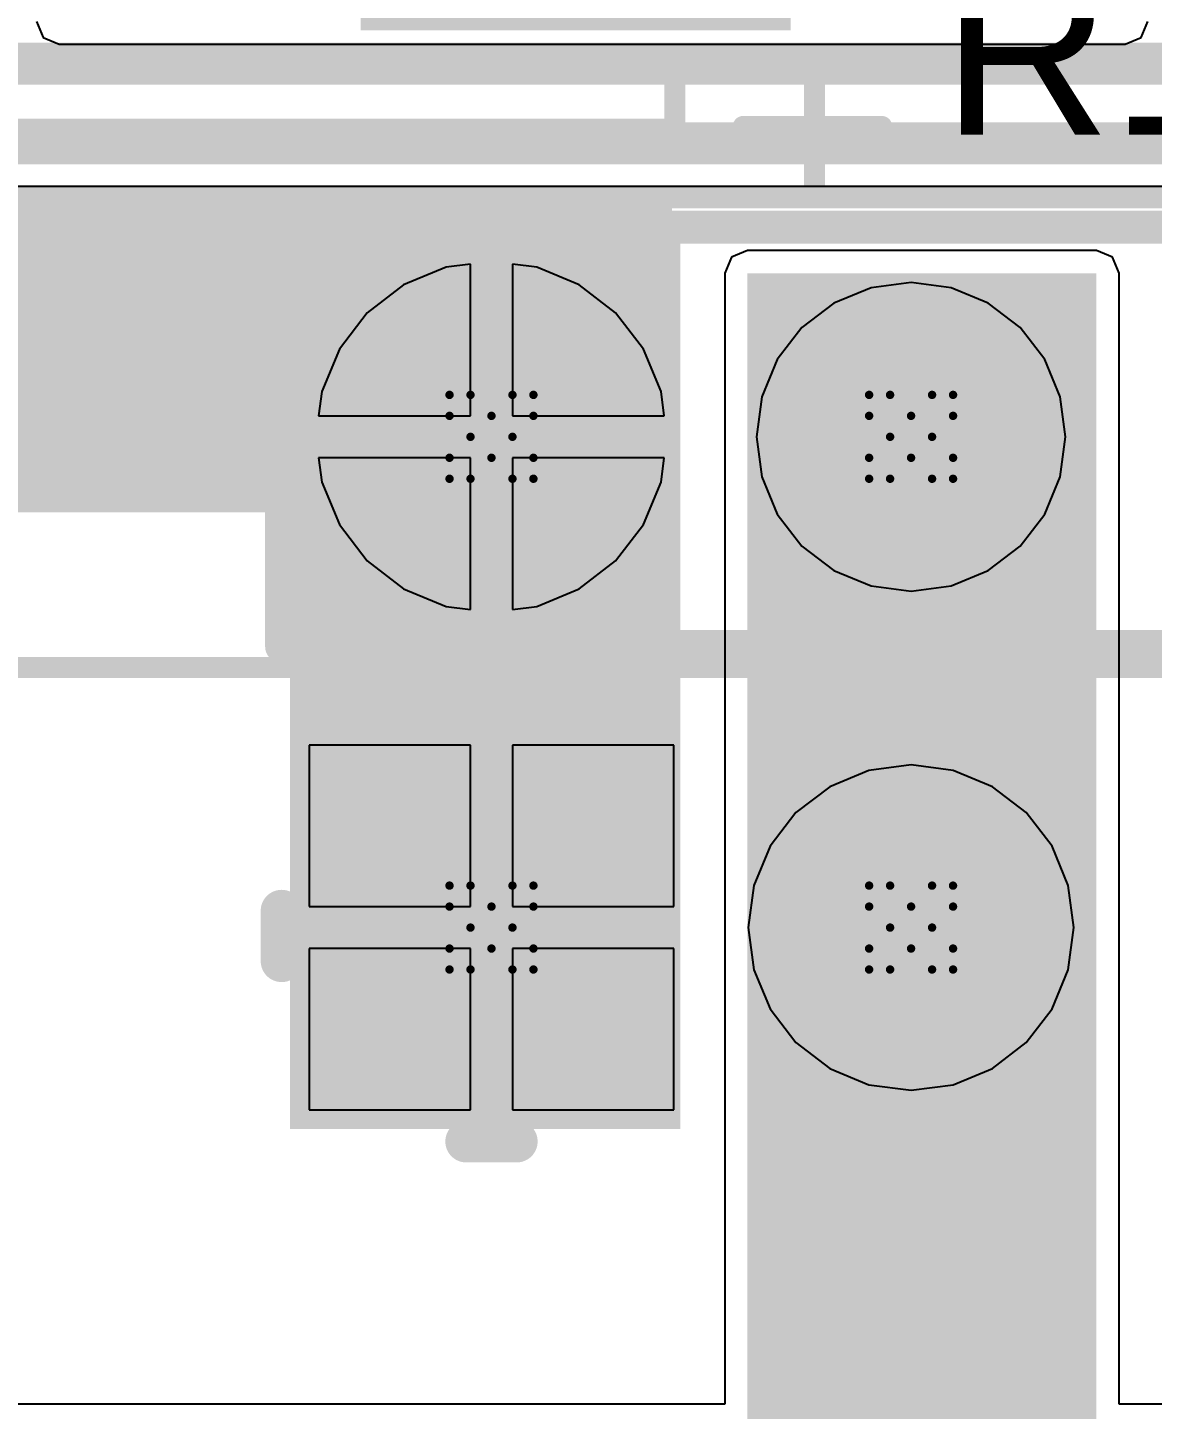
# Model space of a CAD drawing. Header units: inches. Extents: x -0.3 to 9.9, y -0.4 to 5.
# Drawn here: x 2.0025 to 2.2705, y 1.8811 to 2.2106 of the extents above; entities that cross this region are included whole.
import ezdxf

# ---------------------------------------------------------------- set-up
doc = ezdxf.new("R2010")
doc.units = ezdxf.units.IN
doc.header["$MEASUREMENT"] = 0
for name, color, linetype in [('Bottom Layer', 5, 'Continuous'), ('Bottom Solder', 6, 'Continuous'), ('Drill Drawing', 1, 'Continuous'), ('Multi-Layer', 9, 'Continuous'), ('Pad Holes', 156, 'Continuous'), ('Top Layer', 1, 'Continuous'), ('Top Overlay', 2, 'Continuous'), ('Top Paste', 8, 'Continuous'), ('Top Solder', 216, 'Continuous')]:
    doc.layers.add(name, color=color, linetype=linetype)
doc.styles.add('Arial', font='', dxfattribs={"height": 0.2})
doc.styles.get('Arial').set_extended_font_data('Arial')

# ---------------------------------------------------------------- blocks, each defined once
blk = doc.blocks.new('OLED_0_96________2C_12')
at = {"layer": 'Bottom Layer'}
blk.add_hatch(color=5, dxfattribs=at).paths.add_polyline_path([(-0.18346, 0.03346), (-0.11654, 0.03346), (-0.11654, -0.03346), (-0.18346, -0.03346)])
h = blk.add_hatch(color=5, dxfattribs=at)
edge = h.paths.add_edge_path()
edge.add_arc((-0.05, 0), 0.03346, 0, 360)
at = {"layer": 'Bottom Solder'}
blk.add_hatch(color=6, dxfattribs=at).paths.add_polyline_path([(-0.18746, 0.03746), (-0.11254, 0.03746), (-0.11254, -0.03746), (-0.18746, -0.03746)])
h = blk.add_hatch(color=6, dxfattribs=at)
edge = h.paths.add_edge_path()
edge.add_arc((-0.05, 0), 0.03746, 0, 360)
at = {"layer": 'Multi-Layer'}
blk.add_hatch(color=9, dxfattribs=at).paths.add_polyline_path([(-0.18346, 0.03346), (-0.11654, 0.03346), (-0.11654, -0.03346), (-0.18346, -0.03346)])
h = blk.add_hatch(color=9, dxfattribs=at)
edge = h.paths.add_edge_path()
edge.add_arc((-0.05, 0), 0.03346, 0, 360)
at = {"layer": 'Pad Holes'}
h = blk.add_hatch(color=7, dxfattribs=at)
edge = h.paths.add_edge_path()
edge.add_arc((-0.15, 0), 0.0187, 0, 360)
h = blk.add_hatch(color=7, dxfattribs=at)
edge = h.paths.add_edge_path()
edge.add_arc((-0.05, 0), 0.0187, 0, 360)
at = {"layer": 'Top Layer'}
blk.add_hatch(color=1, dxfattribs=at).paths.add_polyline_path([(-0.18346, 0.03346), (-0.11654, 0.03346), (-0.11654, -0.03346), (-0.18346, -0.03346)])
h = blk.add_hatch(color=1, dxfattribs=at)
edge = h.paths.add_edge_path()
edge.add_arc((-0.05, 0), 0.03346, 0, 360)
at = {"layer": 'Top Solder'}
blk.add_hatch(color=216, dxfattribs=at).paths.add_polyline_path([(-0.18746, 0.03746), (-0.11254, 0.03746), (-0.11254, -0.03746), (-0.18746, -0.03746)])
h = blk.add_hatch(color=216, dxfattribs=at)
edge = h.paths.add_edge_path()
edge.add_arc((-0.05, 0), 0.03746, 0, 360)
at = {"layer": 'Top Overlay'}
for points in [[(-0.539, 0.062, 0.005, 0.005, 0), (0.539, 0.062, 0.005, 0.005, 0)], [(-0.2, 0.004, 0.01, 0.01, 0), (-0.194, -0.002, 0.01, 0.01, 0)], [(-0.2, -0.008, 0.01, 0.01, 0), (-0.2, 0.004, 0.01, 0.01, 0)], [(-0.2, -0.008, 0.01, 0.01, 0), (-0.194, -0.002, 0.01, 0.01, 0)], [(-0.156, -0.051, 0.01, 0.01, 0), (-0.15, -0.045, 0.01, 0.01, 0)], [(-0.15, -0.045, 0.01, 0.01, 0), (-0.144, -0.051, 0.01, 0.01, 0)], [(-0.156, -0.051, 0.01, 0.01, 0), (-0.144, -0.051, 0.01, 0.01, 0)]]:
    blk.add_lwpolyline(points, format="xyseb", dxfattribs=at)
for points in [[(-0.2025, 0.004, 0.005, 0.005, 1), (-0.1975, 0.004, 0.005, 0.005, 1)], [(-0.2025, 0.004, 0.005, 0.005, 1), (-0.1975, 0.004, 0.005, 0.005, 1)], [(-0.1965, -0.002, 0.005, 0.005, 1), (-0.1915, -0.002, 0.005, 0.005, 1)], [(-0.1965, -0.002, 0.005, 0.005, 1), (-0.1915, -0.002, 0.005, 0.005, 1)], [(-0.2025, -0.008, 0.005, 0.005, 1), (-0.1975, -0.008, 0.005, 0.005, 1)], [(-0.2025, -0.008, 0.005, 0.005, 1), (-0.1975, -0.008, 0.005, 0.005, 1)], [(-0.1525, -0.045, 0.005, 0.005, 1), (-0.1475, -0.045, 0.005, 0.005, 1)], [(-0.1525, -0.045, 0.005, 0.005, 1), (-0.1475, -0.045, 0.005, 0.005, 1)], [(-0.1585, -0.051, 0.005, 0.005, 1), (-0.1535, -0.051, 0.005, 0.005, 1)], [(-0.1585, -0.051, 0.005, 0.005, 1), (-0.1535, -0.051, 0.005, 0.005, 1)], [(-0.1465, -0.051, 0.005, 0.005, 1), (-0.1415, -0.051, 0.005, 0.005, 1)], [(-0.1465, -0.051, 0.005, 0.005, 1), (-0.1415, -0.051, 0.005, 0.005, 1)]]:
    blk.add_lwpolyline(points, format="xyseb", close=True, dxfattribs=at)
blk = doc.blocks.new('ZIO_101954_13')
at = {"layer": 'Bottom Layer'}
h = blk.add_hatch(color=5, dxfattribs=at)
edge = h.paths.add_edge_path()
edge.add_arc((-0.15, 0), 0.0315, 0, 360)
h = blk.add_hatch(color=5, dxfattribs=at)
edge = h.paths.add_edge_path()
edge.add_arc((-0.05, 0), 0.0315, 0, 360)
at = {"layer": 'Bottom Solder'}
h = blk.add_hatch(color=6, dxfattribs=at)
edge = h.paths.add_edge_path()
edge.add_arc((-0.15, 0), 0.0355, 0, 360)
h = blk.add_hatch(color=6, dxfattribs=at)
edge = h.paths.add_edge_path()
edge.add_arc((-0.05, 0), 0.0355, 0, 360)
at = {"layer": 'Multi-Layer'}
h = blk.add_hatch(color=9, dxfattribs=at)
edge = h.paths.add_edge_path()
edge.add_arc((-0.15, 0), 0.0315, 0, 360)
h = blk.add_hatch(color=9, dxfattribs=at)
edge = h.paths.add_edge_path()
edge.add_arc((-0.05, 0), 0.0315, 0, 360)
at = {"layer": 'Pad Holes'}
h = blk.add_hatch(color=7, dxfattribs=at)
edge = h.paths.add_edge_path()
edge.add_arc((-0.15, 0), 0.0187, 0, 360)
h = blk.add_hatch(color=7, dxfattribs=at)
edge = h.paths.add_edge_path()
edge.add_arc((-0.05, 0), 0.0187, 0, 360)
at = {"layer": 'Top Layer'}
h = blk.add_hatch(color=1, dxfattribs=at)
edge = h.paths.add_edge_path()
edge.add_arc((-0.15, 0), 0.0315, 0, 360)
h = blk.add_hatch(color=1, dxfattribs=at)
edge = h.paths.add_edge_path()
edge.add_arc((-0.05, 0), 0.0315, 0, 360)
at = {"layer": 'Top Solder'}
h = blk.add_hatch(color=216, dxfattribs=at)
edge = h.paths.add_edge_path()
edge.add_arc((-0.15, 0), 0.0355, 0, 360)
h = blk.add_hatch(color=216, dxfattribs=at)
edge = h.paths.add_edge_path()
edge.add_arc((-0.05, 0), 0.0355, 0, 360)
at = {"layer": 'Top Overlay'}
for points in [[(-0.719, 0.057, 0.005, 0.005, 0), (0.719, 0.057, 0.005, 0.005, 0)], [(-0.2, -0.05, 0.00787, 0.00787, 0), (-0.2, 0.05, 0.00787, 0.00787, 0)], [(-0.2, 0.05, 0.00787, 0.00787, 0), (0.2, 0.05, 0.00787, 0.00787, 0)], [(-0.2, -0.05, 0.00787, 0.00787, 0), (0.2, -0.05, 0.00787, 0.00787, 0)]]:
    blk.add_lwpolyline(points, format="xyseb", dxfattribs=at)
for points in [[(-0.20197, 0.05, 0.00394, 0.00394, 1), (-0.19803, 0.05, 0.00394, 0.00394, 1)], [(-0.20197, 0.05, 0.00394, 0.00394, 1), (-0.19803, 0.05, 0.00394, 0.00394, 1)], [(-0.20197, -0.05, 0.00394, 0.00394, 1), (-0.19803, -0.05, 0.00394, 0.00394, 1)], [(-0.20197, -0.05, 0.00394, 0.00394, 1), (-0.19803, -0.05, 0.00394, 0.00394, 1)]]:
    blk.add_lwpolyline(points, format="xyseb", close=True, dxfattribs=at)
blk = doc.blocks.new('C____D_211')
at = {"layer": 'Top Layer'}
for points in [[(-0.16732, 0.05709), (-0.07283, 0.05709), (-0.07283, -0.05709), (-0.16732, -0.05709)], [(0.07283, 0.05709), (0.16732, 0.05709), (0.16732, -0.05709), (0.07283, -0.05709)]]:
    blk.add_hatch(color=1, dxfattribs=at).paths.add_polyline_path(points)
at = {"layer": 'Top Paste'}
for points in [[(-0.16732, 0.05709), (-0.07283, 0.05709), (-0.07283, -0.05709), (-0.16732, -0.05709)], [(0.07283, 0.05709), (0.16732, 0.05709), (0.16732, -0.05709), (0.07283, -0.05709)]]:
    blk.add_hatch(color=8, dxfattribs=at).paths.add_polyline_path(points)
at = {"layer": 'Top Solder'}
for points in [[(-0.17132, 0.06109), (-0.06883, 0.06109), (-0.06883, -0.06109), (-0.17132, -0.06109)], [(0.06883, 0.06109), (0.17132, 0.06109), (0.17132, -0.06109), (0.06883, -0.06109)]]:
    blk.add_hatch(color=216, dxfattribs=at).paths.add_polyline_path(points)
at = {"layer": 'Top Overlay'}
for points in [[(-0.177, 0.099, 0.005, 0.005, 0), (-0.177, 0.07, 0.005, 0.005, 0)], [(-0.16, 0.084, 0.005, 0.005, 0), (-0.193, 0.084, 0.005, 0.005, 0)], [(-0.1437, 0.08465, 0.005, 0.005, 0), (-0.1437, 0.0673, 0.005, 0.005, 0)], [(0.1437, 0.08465, 0.005, 0.005, 0), (-0.1437, 0.08465, 0.005, 0.005, 0)], [(0.1437, 0.08465, 0.005, 0.005, 0), (0.1437, 0.0673, 0.005, 0.005, 0)], [(-0.1437, -0.0673, 0.005, 0.005, 0), (-0.1437, -0.08465, 0.005, 0.005, 0)], [(0.1437, -0.0673, 0.005, 0.005, 0), (0.1437, -0.08465, 0.005, 0.005, 0)], [(0.1437, -0.08465, 0.005, 0.005, 0), (-0.1437, -0.08465, 0.005, 0.005, 0)]]:
    blk.add_lwpolyline(points, format="xyseb", dxfattribs=at)
for points in [[(-0.17825, 0.099, 0.0025, 0.0025, 1), (-0.17575, 0.099, 0.0025, 0.0025, 1)], [(-0.19425, 0.084, 0.0025, 0.0025, 1), (-0.19175, 0.084, 0.0025, 0.0025, 1)], [(-0.16125, 0.084, 0.0025, 0.0025, 1), (-0.15875, 0.084, 0.0025, 0.0025, 1)], [(-0.14495, 0.08465, 0.0025, 0.0025, 1), (-0.14245, 0.08465, 0.0025, 0.0025, 1)], [(-0.14495, 0.08465, 0.0025, 0.0025, 1), (-0.14245, 0.08465, 0.0025, 0.0025, 1)], [(0.14245, 0.08465, 0.0025, 0.0025, 1), (0.14495, 0.08465, 0.0025, 0.0025, 1)], [(0.14245, 0.08465, 0.0025, 0.0025, 1), (0.14495, 0.08465, 0.0025, 0.0025, 1)], [(-0.17825, 0.07, 0.0025, 0.0025, 1), (-0.17575, 0.07, 0.0025, 0.0025, 1)], [(-0.14495, 0.0673, 0.0025, 0.0025, 1), (-0.14245, 0.0673, 0.0025, 0.0025, 1)], [(0.14245, 0.0673, 0.0025, 0.0025, 1), (0.14495, 0.0673, 0.0025, 0.0025, 1)], [(-0.14495, -0.0673, 0.0025, 0.0025, 1), (-0.14245, -0.0673, 0.0025, 0.0025, 1)], [(0.14245, -0.0673, 0.0025, 0.0025, 1), (0.14495, -0.0673, 0.0025, 0.0025, 1)], [(-0.14495, -0.08465, 0.0025, 0.0025, 1), (-0.14245, -0.08465, 0.0025, 0.0025, 1)], [(-0.14495, -0.08465, 0.0025, 0.0025, 1), (-0.14245, -0.08465, 0.0025, 0.0025, 1)], [(0.14245, -0.08465, 0.0025, 0.0025, 1), (0.14495, -0.08465, 0.0025, 0.0025, 1)], [(0.14245, -0.08465, 0.0025, 0.0025, 1), (0.14495, -0.08465, 0.0025, 0.0025, 1)]]:
    blk.add_lwpolyline(points, format="xyseb", close=True, dxfattribs=at)

msp = doc.modelspace()

# ---------------------------------------------------------------- hatches: boundary and pattern name
at = {"layer": 'Bottom Layer'}
for points in [[(1.837, 2.095), (2.156, 2.095), (2.156, 2.169), (1.837, 2.169)], [(2.07, 1.951), (2.156, 1.951), (2.156, 2.13), (2.07, 2.13)]]:
    msp.add_hatch(color=5, dxfattribs=at).paths.add_polyline_path(points)
at = {"layer": 'Top Layer'}
for points in [[(2.065, 1.948), (2.158, 1.948), (2.158, 2.163), (2.065, 2.163)], [(2.174, 1.839), (2.25718, 1.839), (2.25718, 2.152), (2.174, 2.152)]]:
    msp.add_hatch(color=1, dxfattribs=at).paths.add_polyline_path(points)

# ---------------------------------------------------------------- linework, layer by layer
at = {"layer": 'Bottom Layer'}
for p, q in [((1.618, 2.17275), (2.33882, 2.17275)), ((2.10217, 2.15342), (2.09207, 2.14924)), ((2.108, 2.15419), (2.10217, 2.15342)), ((2.108, 2.118), (2.108, 2.15419)), ((2.12383, 2.15342), (2.118, 2.15419)), ((2.118, 2.15419), (2.118, 2.118)), ((2.13393, 2.14924), (2.12383, 2.15342)), ((2.09207, 2.14924), (2.0834, 2.14259)), ((2.14259, 2.14259), (2.13393, 2.14924)), ((2.20347, 2.14855), (2.19459, 2.14488)), ((2.213, 2.14981), (2.20347, 2.14855)), ((2.22253, 2.14855), (2.213, 2.14981)), ((2.2314, 2.14488), (2.22253, 2.14855)), ((2.19459, 2.14488), (2.18697, 2.13903)), ((2.23903, 2.13903), (2.2314, 2.14488)), ((2.0834, 2.14259), (2.07675, 2.13392)), ((2.14925, 2.13392), (2.14259, 2.14259)), ((2.18697, 2.13903), (2.18112, 2.1314)), ((2.24488, 2.1314), (2.23903, 2.13903)), ((2.07675, 2.13392), (2.07257, 2.12383)), ((2.15343, 2.12383), (2.14925, 2.13392)), ((2.18112, 2.1314), (2.17744, 2.12252)), ((2.24856, 2.12252), (2.24488, 2.1314)), ((2.07257, 2.12383), (2.0718, 2.118)), ((2.15419, 2.118), (2.15343, 2.12383)), ((2.17744, 2.12252), (2.17619, 2.113)), ((2.24981, 2.113), (2.24856, 2.12252)), ((2.0718, 2.118), (2.108, 2.118)), ((2.118, 2.118), (2.15419, 2.118)), ((2.17619, 2.113), (2.17744, 2.10347)), ((2.24856, 2.10347), (2.24981, 2.113)), ((2.108, 2.108), (2.0718, 2.108)), ((2.0718, 2.108), (2.07257, 2.10216)), ((2.108, 2.0718), (2.108, 2.108)), ((2.15419, 2.108), (2.118, 2.108)), ((2.118, 2.108), (2.118, 2.0718)), ((2.15343, 2.10216), (2.15419, 2.108)), ((2.07257, 2.10216), (2.07675, 2.09207)), ((2.14925, 2.09207), (2.15343, 2.10216)), ((2.17744, 2.10347), (2.18112, 2.09459)), ((2.24488, 2.09459), (2.24856, 2.10347)), ((2.07675, 2.09207), (2.0834, 2.0834)), ((2.14259, 2.0834), (2.14925, 2.09207)), ((2.18112, 2.09459), (2.18697, 2.08697)), ((2.23903, 2.08697), (2.24488, 2.09459)), ((2.18697, 2.08697), (2.19459, 2.08112)), ((2.2314, 2.08112), (2.23903, 2.08697)), ((2.0834, 2.0834), (2.09207, 2.07675)), ((2.13393, 2.07675), (2.14259, 2.0834)), ((2.19459, 2.08112), (2.20347, 2.07744)), ((2.22253, 2.07744), (2.2314, 2.08112)), ((2.09207, 2.07675), (2.10217, 2.07257)), ((2.12383, 2.07257), (2.13393, 2.07675)), ((2.20347, 2.07744), (2.213, 2.07619)), ((2.213, 2.07619), (2.22253, 2.07744)), ((2.10217, 2.07257), (2.108, 2.0718)), ((2.118, 2.0718), (2.12383, 2.07257)), ((2.108, 2.03946), (2.06953, 2.03946)), ((2.06953, 2.03946), (2.06953, 2.001)), ((2.108, 2.001), (2.108, 2.03946)), ((2.15646, 2.03946), (2.118, 2.03946)), ((2.118, 2.03946), (2.118, 2.001)), ((2.15646, 2.001), (2.15646, 2.03946)), ((2.20296, 2.03347), (2.1936, 2.02959)), ((2.213, 2.03479), (2.20296, 2.03347)), ((2.22304, 2.03347), (2.213, 2.03479)), ((2.2324, 2.02959), (2.22304, 2.03347)), ((2.1936, 2.02959), (2.18557, 2.02343)), ((2.24043, 2.02343), (2.2324, 2.02959)), ((2.18557, 2.02343), (2.1794, 2.01539)), ((2.2466, 2.01539), (2.24043, 2.02343)), ((2.1794, 2.01539), (2.17552, 2.00604)), ((2.25047, 2.00604), (2.2466, 2.01539)), ((2.17552, 2.00604), (2.1742, 1.996)), ((2.2518, 1.996), (2.25047, 2.00604)), ((2.06953, 2.001), (2.108, 2.001)), ((2.118, 2.001), (2.15646, 2.001)), ((2.1742, 1.996), (2.17552, 1.98595)), ((2.25047, 1.98595), (2.2518, 1.996)), ((2.108, 1.991), (2.06953, 1.991)), ((2.06953, 1.991), (2.06953, 1.95253)), ((2.108, 1.95253), (2.108, 1.991)), ((2.15646, 1.991), (2.118, 1.991)), ((2.118, 1.991), (2.118, 1.95253)), ((2.15646, 1.95253), (2.15646, 1.991)), ((2.17552, 1.98595), (2.1794, 1.9766)), ((2.2466, 1.9766), (2.25047, 1.98595)), ((2.1794, 1.9766), (2.18557, 1.96856)), ((2.24043, 1.96856), (2.2466, 1.9766)), ((2.18557, 1.96856), (2.1936, 1.9624)), ((2.2324, 1.9624), (2.24043, 1.96856)), ((2.1936, 1.9624), (2.20296, 1.95852)), ((2.22304, 1.95852), (2.2324, 1.9624)), ((2.20296, 1.95852), (2.213, 1.9572)), ((2.213, 1.9572), (2.22304, 1.95852)), ((2.06953, 1.95253), (2.108, 1.95253)), ((2.118, 1.95253), (2.15646, 1.95253))]:
    msp.add_line(p, q, dxfattribs=at)
for points in [[(1.54482, 2.20195, 0.01, 0.01, 0), (2.35105, 2.20195, 0.01, 0.01, 0)], [(1.56282, 2.18295, 0.01, 0.01, 0), (2.34305, 2.18295, 0.01, 0.01, 0)]]:
    msp.add_lwpolyline(points, format="xyseb", dxfattribs=at)
at = {"layer": 'Drill Drawing'}
for points in [[(2.103, 2.118, 0.002, 0.002, 0), (2.103, 2.123, 0.002, 0.002, 0)], [(2.103, 2.123, 0.002, 0.002, 0), (2.108, 2.123, 0.002, 0.002, 0)], [(2.108, 2.123, 0.002, 0.002, 0), (2.113, 2.118, 0.002, 0.002, 0)], [(2.113, 2.118, 0.002, 0.002, 0), (2.118, 2.123, 0.002, 0.002, 0)], [(2.118, 2.123, 0.002, 0.002, 0), (2.123, 2.123, 0.002, 0.002, 0)], [(2.123, 2.118, 0.002, 0.002, 0), (2.123, 2.123, 0.002, 0.002, 0)], [(2.203, 2.118, 0.002, 0.002, 0), (2.203, 2.123, 0.002, 0.002, 0)], [(2.203, 2.123, 0.002, 0.002, 0), (2.208, 2.123, 0.002, 0.002, 0)], [(2.208, 2.123, 0.002, 0.002, 0), (2.213, 2.118, 0.002, 0.002, 0)], [(2.213, 2.118, 0.002, 0.002, 0), (2.218, 2.123, 0.002, 0.002, 0)], [(2.218, 2.123, 0.002, 0.002, 0), (2.223, 2.123, 0.002, 0.002, 0)], [(2.223, 2.118, 0.002, 0.002, 0), (2.223, 2.123, 0.002, 0.002, 0)], [(2.103, 2.118, 0.002, 0.002, 0), (2.108, 2.113, 0.002, 0.002, 0)], [(2.118, 2.113, 0.002, 0.002, 0), (2.123, 2.118, 0.002, 0.002, 0)], [(2.203, 2.118, 0.002, 0.002, 0), (2.208, 2.113, 0.002, 0.002, 0)], [(2.218, 2.113, 0.002, 0.002, 0), (2.223, 2.118, 0.002, 0.002, 0)], [(2.103, 2.108, 0.002, 0.002, 0), (2.108, 2.113, 0.002, 0.002, 0)], [(2.118, 2.113, 0.002, 0.002, 0), (2.123, 2.108, 0.002, 0.002, 0)], [(2.203, 2.108, 0.002, 0.002, 0), (2.208, 2.113, 0.002, 0.002, 0)], [(2.218, 2.113, 0.002, 0.002, 0), (2.223, 2.108, 0.002, 0.002, 0)], [(2.103, 2.103, 0.002, 0.002, 0), (2.103, 2.108, 0.002, 0.002, 0)], [(2.108, 2.103, 0.002, 0.002, 0), (2.113, 2.108, 0.002, 0.002, 0)], [(2.113, 2.108, 0.002, 0.002, 0), (2.118, 2.103, 0.002, 0.002, 0)], [(2.123, 2.103, 0.002, 0.002, 0), (2.123, 2.108, 0.002, 0.002, 0)], [(2.203, 2.103, 0.002, 0.002, 0), (2.203, 2.108, 0.002, 0.002, 0)], [(2.208, 2.103, 0.002, 0.002, 0), (2.213, 2.108, 0.002, 0.002, 0)], [(2.213, 2.108, 0.002, 0.002, 0), (2.218, 2.103, 0.002, 0.002, 0)], [(2.223, 2.103, 0.002, 0.002, 0), (2.223, 2.108, 0.002, 0.002, 0)], [(2.103, 2.103, 0.002, 0.002, 0), (2.108, 2.103, 0.002, 0.002, 0)], [(2.118, 2.103, 0.002, 0.002, 0), (2.123, 2.103, 0.002, 0.002, 0)], [(2.203, 2.103, 0.002, 0.002, 0), (2.208, 2.103, 0.002, 0.002, 0)], [(2.218, 2.103, 0.002, 0.002, 0), (2.223, 2.103, 0.002, 0.002, 0)], [(2.103, 2.001, 0.002, 0.002, 0), (2.103, 2.006, 0.002, 0.002, 0)], [(2.103, 2.006, 0.002, 0.002, 0), (2.108, 2.006, 0.002, 0.002, 0)], [(2.108, 2.006, 0.002, 0.002, 0), (2.113, 2.001, 0.002, 0.002, 0)], [(2.113, 2.001, 0.002, 0.002, 0), (2.118, 2.006, 0.002, 0.002, 0)], [(2.118, 2.006, 0.002, 0.002, 0), (2.123, 2.006, 0.002, 0.002, 0)], [(2.123, 2.001, 0.002, 0.002, 0), (2.123, 2.006, 0.002, 0.002, 0)], [(2.203, 2.001, 0.002, 0.002, 0), (2.203, 2.006, 0.002, 0.002, 0)], [(2.203, 2.006, 0.002, 0.002, 0), (2.208, 2.006, 0.002, 0.002, 0)], [(2.208, 2.006, 0.002, 0.002, 0), (2.213, 2.001, 0.002, 0.002, 0)], [(2.213, 2.001, 0.002, 0.002, 0), (2.218, 2.006, 0.002, 0.002, 0)], [(2.218, 2.006, 0.002, 0.002, 0), (2.223, 2.006, 0.002, 0.002, 0)], [(2.223, 2.001, 0.002, 0.002, 0), (2.223, 2.006, 0.002, 0.002, 0)], [(2.103, 2.001, 0.002, 0.002, 0), (2.108, 1.996, 0.002, 0.002, 0)], [(2.118, 1.996, 0.002, 0.002, 0), (2.123, 2.001, 0.002, 0.002, 0)], [(2.203, 2.001, 0.002, 0.002, 0), (2.208, 1.996, 0.002, 0.002, 0)], [(2.218, 1.996, 0.002, 0.002, 0), (2.223, 2.001, 0.002, 0.002, 0)], [(2.103, 1.991, 0.002, 0.002, 0), (2.108, 1.996, 0.002, 0.002, 0)], [(2.118, 1.996, 0.002, 0.002, 0), (2.123, 1.991, 0.002, 0.002, 0)], [(2.203, 1.991, 0.002, 0.002, 0), (2.208, 1.996, 0.002, 0.002, 0)], [(2.218, 1.996, 0.002, 0.002, 0), (2.223, 1.991, 0.002, 0.002, 0)], [(2.103, 1.986, 0.002, 0.002, 0), (2.103, 1.991, 0.002, 0.002, 0)], [(2.108, 1.986, 0.002, 0.002, 0), (2.113, 1.991, 0.002, 0.002, 0)], [(2.113, 1.991, 0.002, 0.002, 0), (2.118, 1.986, 0.002, 0.002, 0)], [(2.123, 1.986, 0.002, 0.002, 0), (2.123, 1.991, 0.002, 0.002, 0)], [(2.203, 1.986, 0.002, 0.002, 0), (2.203, 1.991, 0.002, 0.002, 0)], [(2.208, 1.986, 0.002, 0.002, 0), (2.213, 1.991, 0.002, 0.002, 0)], [(2.213, 1.991, 0.002, 0.002, 0), (2.218, 1.986, 0.002, 0.002, 0)], [(2.223, 1.986, 0.002, 0.002, 0), (2.223, 1.991, 0.002, 0.002, 0)], [(2.103, 1.986, 0.002, 0.002, 0), (2.108, 1.986, 0.002, 0.002, 0)], [(2.118, 1.986, 0.002, 0.002, 0), (2.123, 1.986, 0.002, 0.002, 0)], [(2.203, 1.986, 0.002, 0.002, 0), (2.208, 1.986, 0.002, 0.002, 0)], [(2.218, 1.986, 0.002, 0.002, 0), (2.223, 1.986, 0.002, 0.002, 0)]]:
    msp.add_lwpolyline(points, format="xyseb", dxfattribs=at)
for points in [[(2.1025, 2.123, 0.001, 0.001, 1), (2.1035, 2.123, 0.001, 0.001, 1)], [(2.1025, 2.123, 0.001, 0.001, 1), (2.1035, 2.123, 0.001, 0.001, 1)], [(2.1075, 2.123, 0.001, 0.001, 1), (2.1085, 2.123, 0.001, 0.001, 1)], [(2.1075, 2.123, 0.001, 0.001, 1), (2.1085, 2.123, 0.001, 0.001, 1)], [(2.1175, 2.123, 0.001, 0.001, 1), (2.1185, 2.123, 0.001, 0.001, 1)], [(2.1175, 2.123, 0.001, 0.001, 1), (2.1185, 2.123, 0.001, 0.001, 1)], [(2.1225, 2.123, 0.001, 0.001, 1), (2.1235, 2.123, 0.001, 0.001, 1)], [(2.1225, 2.123, 0.001, 0.001, 1), (2.1235, 2.123, 0.001, 0.001, 1)], [(2.2025, 2.123, 0.001, 0.001, 1), (2.2035, 2.123, 0.001, 0.001, 1)], [(2.2025, 2.123, 0.001, 0.001, 1), (2.2035, 2.123, 0.001, 0.001, 1)], [(2.2075, 2.123, 0.001, 0.001, 1), (2.2085, 2.123, 0.001, 0.001, 1)], [(2.2075, 2.123, 0.001, 0.001, 1), (2.2085, 2.123, 0.001, 0.001, 1)], [(2.2175, 2.123, 0.001, 0.001, 1), (2.2185, 2.123, 0.001, 0.001, 1)], [(2.2175, 2.123, 0.001, 0.001, 1), (2.2185, 2.123, 0.001, 0.001, 1)], [(2.2225, 2.123, 0.001, 0.001, 1), (2.2235, 2.123, 0.001, 0.001, 1)], [(2.2225, 2.123, 0.001, 0.001, 1), (2.2235, 2.123, 0.001, 0.001, 1)], [(2.1025, 2.118, 0.001, 0.001, 1), (2.1035, 2.118, 0.001, 0.001, 1)], [(2.1025, 2.118, 0.001, 0.001, 1), (2.1035, 2.118, 0.001, 0.001, 1)], [(2.1125, 2.118, 0.001, 0.001, 1), (2.1135, 2.118, 0.001, 0.001, 1)], [(2.1125, 2.118, 0.001, 0.001, 1), (2.1135, 2.118, 0.001, 0.001, 1)], [(2.1225, 2.118, 0.001, 0.001, 1), (2.1235, 2.118, 0.001, 0.001, 1)], [(2.1225, 2.118, 0.001, 0.001, 1), (2.1235, 2.118, 0.001, 0.001, 1)], [(2.2025, 2.118, 0.001, 0.001, 1), (2.2035, 2.118, 0.001, 0.001, 1)], [(2.2025, 2.118, 0.001, 0.001, 1), (2.2035, 2.118, 0.001, 0.001, 1)], [(2.2125, 2.118, 0.001, 0.001, 1), (2.2135, 2.118, 0.001, 0.001, 1)], [(2.2125, 2.118, 0.001, 0.001, 1), (2.2135, 2.118, 0.001, 0.001, 1)], [(2.2225, 2.118, 0.001, 0.001, 1), (2.2235, 2.118, 0.001, 0.001, 1)], [(2.2225, 2.118, 0.001, 0.001, 1), (2.2235, 2.118, 0.001, 0.001, 1)], [(2.1075, 2.113, 0.001, 0.001, 1), (2.1085, 2.113, 0.001, 0.001, 1)], [(2.1075, 2.113, 0.001, 0.001, 1), (2.1085, 2.113, 0.001, 0.001, 1)], [(2.1175, 2.113, 0.001, 0.001, 1), (2.1185, 2.113, 0.001, 0.001, 1)], [(2.1175, 2.113, 0.001, 0.001, 1), (2.1185, 2.113, 0.001, 0.001, 1)], [(2.2075, 2.113, 0.001, 0.001, 1), (2.2085, 2.113, 0.001, 0.001, 1)], [(2.2075, 2.113, 0.001, 0.001, 1), (2.2085, 2.113, 0.001, 0.001, 1)], [(2.2175, 2.113, 0.001, 0.001, 1), (2.2185, 2.113, 0.001, 0.001, 1)], [(2.2175, 2.113, 0.001, 0.001, 1), (2.2185, 2.113, 0.001, 0.001, 1)], [(2.1025, 2.108, 0.001, 0.001, 1), (2.1035, 2.108, 0.001, 0.001, 1)], [(2.1025, 2.108, 0.001, 0.001, 1), (2.1035, 2.108, 0.001, 0.001, 1)], [(2.1125, 2.108, 0.001, 0.001, 1), (2.1135, 2.108, 0.001, 0.001, 1)], [(2.1125, 2.108, 0.001, 0.001, 1), (2.1135, 2.108, 0.001, 0.001, 1)], [(2.1225, 2.108, 0.001, 0.001, 1), (2.1235, 2.108, 0.001, 0.001, 1)], [(2.1225, 2.108, 0.001, 0.001, 1), (2.1235, 2.108, 0.001, 0.001, 1)], [(2.2025, 2.108, 0.001, 0.001, 1), (2.2035, 2.108, 0.001, 0.001, 1)], [(2.2025, 2.108, 0.001, 0.001, 1), (2.2035, 2.108, 0.001, 0.001, 1)], [(2.2125, 2.108, 0.001, 0.001, 1), (2.2135, 2.108, 0.001, 0.001, 1)], [(2.2125, 2.108, 0.001, 0.001, 1), (2.2135, 2.108, 0.001, 0.001, 1)], [(2.2225, 2.108, 0.001, 0.001, 1), (2.2235, 2.108, 0.001, 0.001, 1)], [(2.2225, 2.108, 0.001, 0.001, 1), (2.2235, 2.108, 0.001, 0.001, 1)], [(2.1025, 2.103, 0.001, 0.001, 1), (2.1035, 2.103, 0.001, 0.001, 1)], [(2.1025, 2.103, 0.001, 0.001, 1), (2.1035, 2.103, 0.001, 0.001, 1)], [(2.1075, 2.103, 0.001, 0.001, 1), (2.1085, 2.103, 0.001, 0.001, 1)], [(2.1075, 2.103, 0.001, 0.001, 1), (2.1085, 2.103, 0.001, 0.001, 1)], [(2.1175, 2.103, 0.001, 0.001, 1), (2.1185, 2.103, 0.001, 0.001, 1)], [(2.1175, 2.103, 0.001, 0.001, 1), (2.1185, 2.103, 0.001, 0.001, 1)], [(2.1225, 2.103, 0.001, 0.001, 1), (2.1235, 2.103, 0.001, 0.001, 1)], [(2.1225, 2.103, 0.001, 0.001, 1), (2.1235, 2.103, 0.001, 0.001, 1)], [(2.2025, 2.103, 0.001, 0.001, 1), (2.2035, 2.103, 0.001, 0.001, 1)], [(2.2025, 2.103, 0.001, 0.001, 1), (2.2035, 2.103, 0.001, 0.001, 1)], [(2.2075, 2.103, 0.001, 0.001, 1), (2.2085, 2.103, 0.001, 0.001, 1)], [(2.2075, 2.103, 0.001, 0.001, 1), (2.2085, 2.103, 0.001, 0.001, 1)], [(2.2175, 2.103, 0.001, 0.001, 1), (2.2185, 2.103, 0.001, 0.001, 1)], [(2.2175, 2.103, 0.001, 0.001, 1), (2.2185, 2.103, 0.001, 0.001, 1)], [(2.2225, 2.103, 0.001, 0.001, 1), (2.2235, 2.103, 0.001, 0.001, 1)], [(2.2225, 2.103, 0.001, 0.001, 1), (2.2235, 2.103, 0.001, 0.001, 1)], [(2.1025, 2.006, 0.001, 0.001, 1), (2.1035, 2.006, 0.001, 0.001, 1)], [(2.1025, 2.006, 0.001, 0.001, 1), (2.1035, 2.006, 0.001, 0.001, 1)], [(2.1075, 2.006, 0.001, 0.001, 1), (2.1085, 2.006, 0.001, 0.001, 1)], [(2.1075, 2.006, 0.001, 0.001, 1), (2.1085, 2.006, 0.001, 0.001, 1)], [(2.1175, 2.006, 0.001, 0.001, 1), (2.1185, 2.006, 0.001, 0.001, 1)], [(2.1175, 2.006, 0.001, 0.001, 1), (2.1185, 2.006, 0.001, 0.001, 1)], [(2.1225, 2.006, 0.001, 0.001, 1), (2.1235, 2.006, 0.001, 0.001, 1)], [(2.1225, 2.006, 0.001, 0.001, 1), (2.1235, 2.006, 0.001, 0.001, 1)], [(2.2025, 2.006, 0.001, 0.001, 1), (2.2035, 2.006, 0.001, 0.001, 1)], [(2.2025, 2.006, 0.001, 0.001, 1), (2.2035, 2.006, 0.001, 0.001, 1)], [(2.2075, 2.006, 0.001, 0.001, 1), (2.2085, 2.006, 0.001, 0.001, 1)], [(2.2075, 2.006, 0.001, 0.001, 1), (2.2085, 2.006, 0.001, 0.001, 1)], [(2.2175, 2.006, 0.001, 0.001, 1), (2.2185, 2.006, 0.001, 0.001, 1)], [(2.2175, 2.006, 0.001, 0.001, 1), (2.2185, 2.006, 0.001, 0.001, 1)], [(2.2225, 2.006, 0.001, 0.001, 1), (2.2235, 2.006, 0.001, 0.001, 1)], [(2.2225, 2.006, 0.001, 0.001, 1), (2.2235, 2.006, 0.001, 0.001, 1)], [(2.1025, 2.001, 0.001, 0.001, 1), (2.1035, 2.001, 0.001, 0.001, 1)], [(2.1025, 2.001, 0.001, 0.001, 1), (2.1035, 2.001, 0.001, 0.001, 1)], [(2.1125, 2.001, 0.001, 0.001, 1), (2.1135, 2.001, 0.001, 0.001, 1)], [(2.1125, 2.001, 0.001, 0.001, 1), (2.1135, 2.001, 0.001, 0.001, 1)], [(2.1225, 2.001, 0.001, 0.001, 1), (2.1235, 2.001, 0.001, 0.001, 1)], [(2.1225, 2.001, 0.001, 0.001, 1), (2.1235, 2.001, 0.001, 0.001, 1)], [(2.2025, 2.001, 0.001, 0.001, 1), (2.2035, 2.001, 0.001, 0.001, 1)], [(2.2025, 2.001, 0.001, 0.001, 1), (2.2035, 2.001, 0.001, 0.001, 1)], [(2.2125, 2.001, 0.001, 0.001, 1), (2.2135, 2.001, 0.001, 0.001, 1)], [(2.2125, 2.001, 0.001, 0.001, 1), (2.2135, 2.001, 0.001, 0.001, 1)], [(2.2225, 2.001, 0.001, 0.001, 1), (2.2235, 2.001, 0.001, 0.001, 1)], [(2.2225, 2.001, 0.001, 0.001, 1), (2.2235, 2.001, 0.001, 0.001, 1)], [(2.1075, 1.996, 0.001, 0.001, 1), (2.1085, 1.996, 0.001, 0.001, 1)], [(2.1075, 1.996, 0.001, 0.001, 1), (2.1085, 1.996, 0.001, 0.001, 1)], [(2.1175, 1.996, 0.001, 0.001, 1), (2.1185, 1.996, 0.001, 0.001, 1)], [(2.1175, 1.996, 0.001, 0.001, 1), (2.1185, 1.996, 0.001, 0.001, 1)], [(2.2075, 1.996, 0.001, 0.001, 1), (2.2085, 1.996, 0.001, 0.001, 1)], [(2.2075, 1.996, 0.001, 0.001, 1), (2.2085, 1.996, 0.001, 0.001, 1)], [(2.2175, 1.996, 0.001, 0.001, 1), (2.2185, 1.996, 0.001, 0.001, 1)], [(2.2175, 1.996, 0.001, 0.001, 1), (2.2185, 1.996, 0.001, 0.001, 1)], [(2.1025, 1.991, 0.001, 0.001, 1), (2.1035, 1.991, 0.001, 0.001, 1)], [(2.1025, 1.991, 0.001, 0.001, 1), (2.1035, 1.991, 0.001, 0.001, 1)], [(2.1125, 1.991, 0.001, 0.001, 1), (2.1135, 1.991, 0.001, 0.001, 1)], [(2.1125, 1.991, 0.001, 0.001, 1), (2.1135, 1.991, 0.001, 0.001, 1)], [(2.1225, 1.991, 0.001, 0.001, 1), (2.1235, 1.991, 0.001, 0.001, 1)], [(2.1225, 1.991, 0.001, 0.001, 1), (2.1235, 1.991, 0.001, 0.001, 1)], [(2.2025, 1.991, 0.001, 0.001, 1), (2.2035, 1.991, 0.001, 0.001, 1)], [(2.2025, 1.991, 0.001, 0.001, 1), (2.2035, 1.991, 0.001, 0.001, 1)], [(2.2125, 1.991, 0.001, 0.001, 1), (2.2135, 1.991, 0.001, 0.001, 1)], [(2.2125, 1.991, 0.001, 0.001, 1), (2.2135, 1.991, 0.001, 0.001, 1)], [(2.2225, 1.991, 0.001, 0.001, 1), (2.2235, 1.991, 0.001, 0.001, 1)], [(2.2225, 1.991, 0.001, 0.001, 1), (2.2235, 1.991, 0.001, 0.001, 1)], [(2.1025, 1.986, 0.001, 0.001, 1), (2.1035, 1.986, 0.001, 0.001, 1)], [(2.1025, 1.986, 0.001, 0.001, 1), (2.1035, 1.986, 0.001, 0.001, 1)], [(2.1075, 1.986, 0.001, 0.001, 1), (2.1085, 1.986, 0.001, 0.001, 1)], [(2.1075, 1.986, 0.001, 0.001, 1), (2.1085, 1.986, 0.001, 0.001, 1)], [(2.1175, 1.986, 0.001, 0.001, 1), (2.1185, 1.986, 0.001, 0.001, 1)], [(2.1175, 1.986, 0.001, 0.001, 1), (2.1185, 1.986, 0.001, 0.001, 1)], [(2.1225, 1.986, 0.001, 0.001, 1), (2.1235, 1.986, 0.001, 0.001, 1)], [(2.1225, 1.986, 0.001, 0.001, 1), (2.1235, 1.986, 0.001, 0.001, 1)], [(2.2025, 1.986, 0.001, 0.001, 1), (2.2035, 1.986, 0.001, 0.001, 1)], [(2.2025, 1.986, 0.001, 0.001, 1), (2.2035, 1.986, 0.001, 0.001, 1)], [(2.2075, 1.986, 0.001, 0.001, 1), (2.2085, 1.986, 0.001, 0.001, 1)], [(2.2075, 1.986, 0.001, 0.001, 1), (2.2085, 1.986, 0.001, 0.001, 1)], [(2.2175, 1.986, 0.001, 0.001, 1), (2.2185, 1.986, 0.001, 0.001, 1)], [(2.2175, 1.986, 0.001, 0.001, 1), (2.2185, 1.986, 0.001, 0.001, 1)], [(2.2225, 1.986, 0.001, 0.001, 1), (2.2235, 1.986, 0.001, 0.001, 1)], [(2.2225, 1.986, 0.001, 0.001, 1), (2.2235, 1.986, 0.001, 0.001, 1)]]:
    msp.add_lwpolyline(points, format="xyseb", close=True, dxfattribs=at)
at = {"layer": 'Top Layer'}
for p, q in [((2.00459, 2.212), (2.00617, 2.20817)), ((2.26783, 2.20817), (2.26941, 2.212)), ((2.00617, 2.20817), (2.01, 2.20659)), ((2.264, 2.20659), (2.26783, 2.20817)), ((2.01, 2.20659), (2.264, 2.20659)), ((2.17017, 2.15583), (2.16859, 2.152)), ((2.174, 2.15741), (2.17017, 2.15583)), ((2.25718, 2.15741), (2.174, 2.15741)), ((2.261, 2.15583), (2.25718, 2.15741)), ((2.26259, 2.152), (2.261, 2.15583)), ((2.10217, 2.15342), (2.09207, 2.14924)), ((2.108, 2.15419), (2.10217, 2.15342)), ((2.108, 2.118), (2.108, 2.15419)), ((2.12383, 2.15342), (2.118, 2.15419)), ((2.118, 2.15419), (2.118, 2.118)), ((2.13393, 2.14924), (2.12383, 2.15342)), ((2.16859, 2.152), (2.16859, 1.88241)), ((2.26259, 1.88241), (2.26259, 2.152)), ((2.09207, 2.14924), (2.0834, 2.14259)), ((2.14259, 2.14259), (2.13393, 2.14924)), ((2.0834, 2.14259), (2.07675, 2.13392)), ((2.14925, 2.13392), (2.14259, 2.14259)), ((2.07675, 2.13392), (2.07257, 2.12383)), ((2.15343, 2.12383), (2.14925, 2.13392)), ((2.07257, 2.12383), (2.0718, 2.118)), ((2.15419, 2.118), (2.15343, 2.12383)), ((2.0718, 2.118), (2.108, 2.118)), ((2.118, 2.118), (2.15419, 2.118)), ((2.108, 2.108), (2.0718, 2.108)), ((2.0718, 2.108), (2.07257, 2.10216)), ((2.108, 2.0718), (2.108, 2.108)), ((2.15419, 2.108), (2.118, 2.108)), ((2.118, 2.108), (2.118, 2.0718)), ((2.15343, 2.10216), (2.15419, 2.108)), ((2.07257, 2.10216), (2.07675, 2.09207)), ((2.14925, 2.09207), (2.15343, 2.10216)), ((2.07675, 2.09207), (2.0834, 2.0834)), ((2.14259, 2.0834), (2.14925, 2.09207)), ((2.0834, 2.0834), (2.09207, 2.07675)), ((2.13393, 2.07675), (2.14259, 2.0834)), ((2.09207, 2.07675), (2.10217, 2.07257)), ((2.12383, 2.07257), (2.13393, 2.07675)), ((2.10217, 2.07257), (2.108, 2.0718)), ((2.118, 2.0718), (2.12383, 2.07257)), ((2.108, 2.03946), (2.06953, 2.03946)), ((2.06953, 2.03946), (2.06953, 2.001)), ((2.108, 2.001), (2.108, 2.03946)), ((2.15646, 2.03946), (2.118, 2.03946)), ((2.118, 2.03946), (2.118, 2.001)), ((2.15646, 2.001), (2.15646, 2.03946)), ((2.06953, 2.001), (2.108, 2.001)), ((2.118, 2.001), (2.15646, 2.001)), ((2.108, 1.991), (2.06953, 1.991)), ((2.06953, 1.991), (2.06953, 1.95253)), ((2.108, 1.95253), (2.108, 1.991)), ((2.15646, 1.991), (2.118, 1.991)), ((2.118, 1.991), (2.118, 1.95253)), ((2.15646, 1.95253), (2.15646, 1.991)), ((2.06953, 1.95253), (2.108, 1.95253)), ((2.118, 1.95253), (2.15646, 1.95253)), ((2.16859, 1.88241), (1.895, 1.88241)), ((2.78459, 1.88241), (2.26259, 1.88241))]:
    msp.add_line(p, q, dxfattribs=at)

# ---------------------------------------------------------------- block references
at = {"rotation": 180}
msp.add_blockref('C____D_211', (2.013, 2.271), dxfattribs=at)
for name, p in [('ZIO_101954_13', (2.263, 2.113)), ('OLED_0_96________2C_12', (2.263, 1.996))]:
    msp.add_blockref(name, p)

# ---------------------------------------------------------------- texts
at = {"layer": 'Top Overlay', "style": 'Arial'}
msp.add_text('R1', height=0.04, dxfattribs=at).set_placement((2.22034, 2.18501))

doc.saveas('drawing.dxf')
